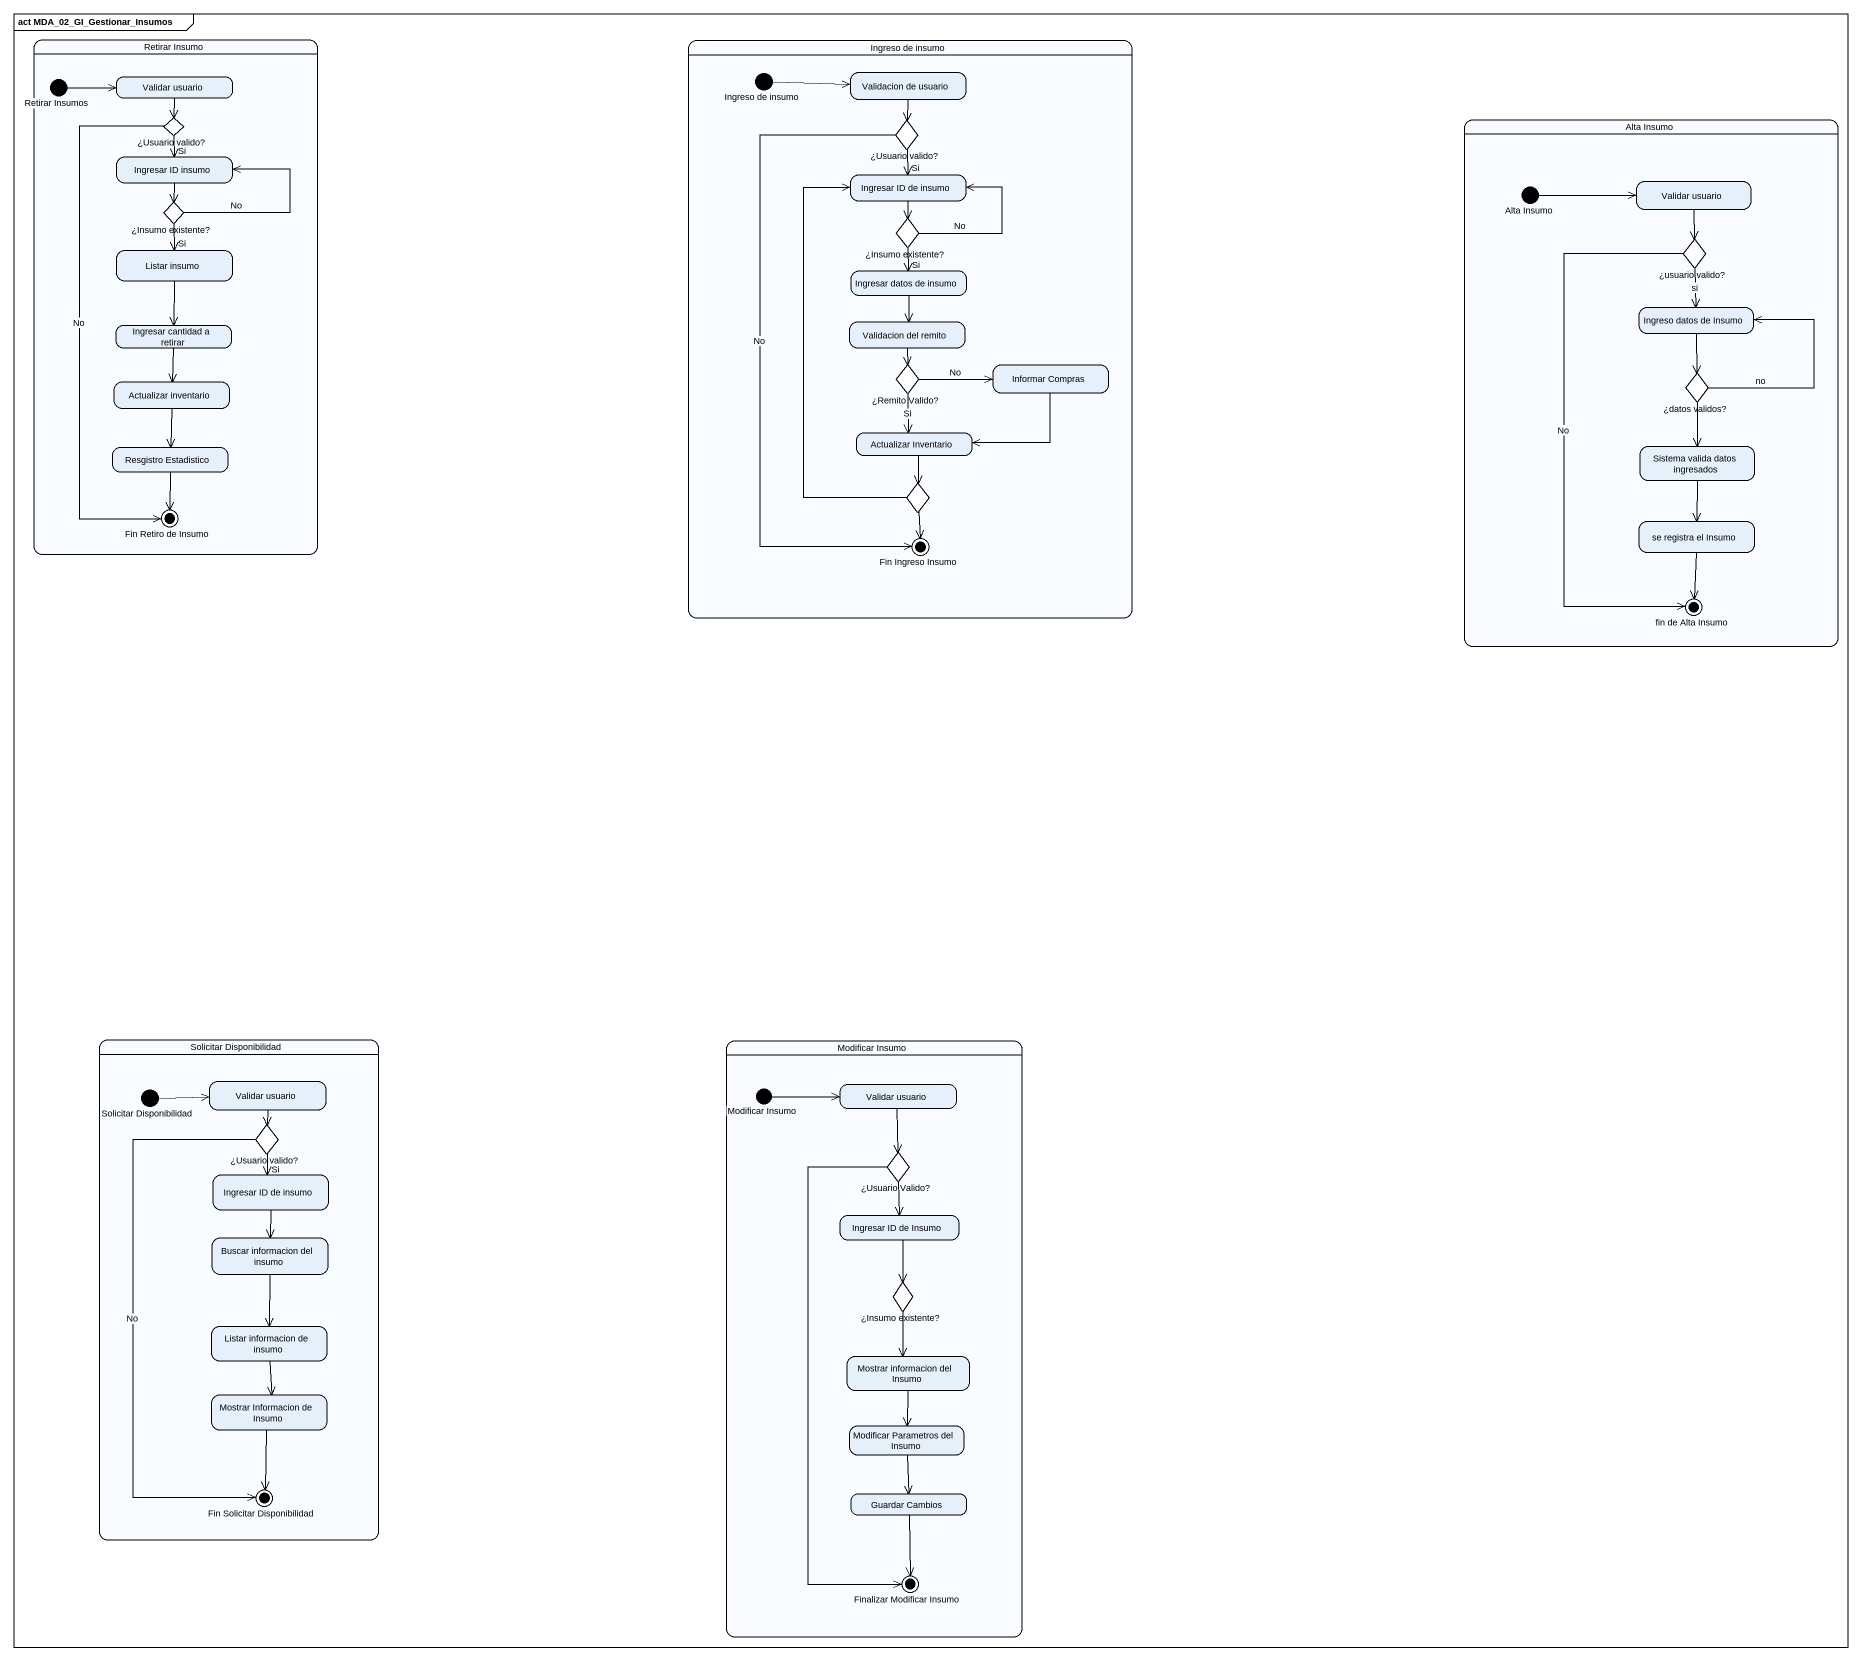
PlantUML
@startuml
mainframe act MDA_02_GI_Gestionar_Insumos
hide empty description
state "Retirar Insumo" as Retirar_Insumo {
  state "Retirar Insumos" as Retirar_Insumos <<start>>
  state "Validar usuario" as Validar_usuario
  state "¿Usuario valido?" as Usuario_valido <<choice>>
  state "Ingresar ID insumo" as Ingresar_ID_insumo
  state "¿Insumo existente?" as Insumo_existente <<choice>>
  state "Listar insumo" as Listar_insumo
  state "Ingresar cantidad a retirar" as Ingresar_cantidad_a_retirar
  state "Actualizar inventario" as Actualizar_inventario
  state "Resgistro Estadistico" as Resgistro_Estadistico
  state "Fin Retiro de Insumo" as Fin_Retiro_de_Insumo <<end>>
}
state "Ingreso de insumo" as Ingreso_de_insumo {
  state "Ingreso de insumo" as Ingreso_de_insumo_2 <<start>>
  state "Validacion de usuario" as Validacion_de_usuario
  state "¿Usuario valido?" as Usuario_valido_2 <<choice>>
  state "Ingresar ID de insumo" as Ingresar_ID_de_insumo
  state "¿Insumo existente?" as Insumo_existente_2 <<choice>>
  state "Ingresar datos de insumo" as Ingresar_datos_de_insumo
  state "Validacion del remito" as Validacion_del_remito
  state "¿Remito Valido?" as Remito_Valido <<choice>>
  state "Informar Compras" as Informar_Compras
  state "Actualizar Inventario" as Actualizar_Inventario
  state choice1 <<choice>>
  state "Fin Ingreso Insumo" as Fin_Ingreso_Insumo <<end>>
}
state "Alta Insumo" as Alta_Insumo {
  state "Alta Insumo" as Alta_Insumo_2 <<start>>
  state "Validar usuario" as Validar_usuario_2
  state "¿usuario valido?" as usuario_valido <<choice>>
  state "Ingreso datos de Insumo" as Ingreso_datos_de_Insumo
  state "¿datos validos?" as datos_validos <<choice>>
  state "Sistema valida datos ingresados" as Sistema_valida_datos
  state "se registra el Insumo" as se_registra_el_Insumo
  state "fin de Alta Insumo" as fin_de_Alta_Insumo <<end>>
}
state "Solicitar Disponibilidad" as Solicitar_Disponibilidad {
  state "Validar usuario" as Validar_usuario_3
  state "Solicitar Disponibilidad" as Solicitar_Disponibilidad_2 <<start>>
  state "¿Usuario valido?" as Usuario_valido_3 <<choice>>
  state "Ingresar ID de insumo" as Ingresar_ID_de_insumo_2
  state "Buscar informacion del insumo" as Buscar_informacion_del
  state "Listar informacion de insumo" as Listar_informacion_de_insumo
  state "Mostrar Informacion de Insumo" as Mostrar_Informacion_de
  state "Fin Solicitar Disponibilidad" as Fin_Solicitar_Disponibilidad <<end>>
}
state "Modificar Insumo" as Modificar_Insumo {
  state "Validar usuario" as Validar_usuario_4
  state "Modificar Insumo" as Modificar_Insumo_2 <<start>>
  state "¿Usuario Valido?" as Usuario_Valido <<choice>>
  state "Ingresar ID de Insumo" as Ingresar_ID_de_Insumo
  state "¿Insumo existente?" as Insumo_existente_3 <<choice>>
  state "Mostrar informacion del Insumo" as Mostrar_informacion_del
  state "Modificar Parametros del Insumo" as Modificar_Parametros_del
  state "Guardar Cambios" as Guardar_Cambios
  state "Finalizar Modificar Insumo" as Finalizar_Modificar_Insumo <<end>>
}
Retirar_Insumos -right-> Validar_usuario
Validar_usuario --> Usuario_valido
Ingreso_de_insumo_2 -right-> Validacion_de_usuario
Validacion_de_usuario --> Usuario_valido_2
Usuario_valido --> Ingresar_ID_insumo : Si
Usuario_valido --> Fin_Retiro_de_Insumo : No
Ingresar_ID_insumo --> Insumo_existente
Usuario_valido_2 --> Ingresar_ID_de_insumo : Si
Usuario_valido_2 --> Fin_Ingreso_Insumo : No
Ingresar_ID_de_insumo --> Insumo_existente_2
Alta_Insumo_2 -right-> Validar_usuario_2
Validar_usuario_2 --> usuario_valido
Insumo_existente -up-> Ingresar_ID_insumo : No
Insumo_existente --> Listar_insumo : Si
Insumo_existente_2 -up-> Ingresar_ID_de_insumo : No
Insumo_existente_2 --> Ingresar_datos_de_insumo : Si
Listar_insumo --> Ingresar_cantidad_a_retirar
Ingresar_datos_de_insumo --> Validacion_del_remito
usuario_valido --> Ingreso_datos_de_Insumo : si
usuario_valido --> fin_de_Alta_Insumo : No
Ingreso_datos_de_Insumo --> datos_validos
Ingresar_cantidad_a_retirar --> Actualizar_inventario
Validacion_del_remito --> Remito_Valido
Actualizar_inventario --> Resgistro_Estadistico
Remito_Valido -right-> Informar_Compras : No
Remito_Valido --> Actualizar_Inventario : Si
Informar_Compras -left-> Actualizar_Inventario
datos_validos -up-> Ingreso_datos_de_Insumo : no
datos_validos --> Sistema_valida_datos
Resgistro_Estadistico --> Fin_Retiro_de_Insumo
Actualizar_Inventario --> choice1
Sistema_valida_datos --> se_registra_el_Insumo
choice1 -up-> Ingresar_ID_de_insumo
choice1 --> Fin_Ingreso_Insumo
se_registra_el_Insumo --> fin_de_Alta_Insumo
Validar_usuario_3 --> Usuario_valido_3
Validar_usuario_4 --> Usuario_Valido
Solicitar_Disponibilidad_2 -right-> Validar_usuario_3
Usuario_valido_3 --> Ingresar_ID_de_insumo_2 : Si
Usuario_valido_3 --> Fin_Solicitar_Disponibilidad : No
Modificar_Insumo_2 -right-> Validar_usuario_4
Usuario_Valido --> Ingresar_ID_de_Insumo
Usuario_Valido --> Finalizar_Modificar_Insumo
Ingresar_ID_de_insumo_2 --> Buscar_informacion_del
Buscar_informacion_del --> Listar_informacion_de_insumo
Ingresar_ID_de_Insumo --> Insumo_existente_3
Insumo_existente_3 --> Mostrar_informacion_del
Listar_informacion_de_insumo --> Mostrar_Informacion_de
Mostrar_informacion_del --> Modificar_Parametros_del
Mostrar_Informacion_de --> Fin_Solicitar_Disponibilidad
Modificar_Parametros_del --> Guardar_Cambios
Guardar_Cambios --> Finalizar_Modificar_Insumo
@enduml
